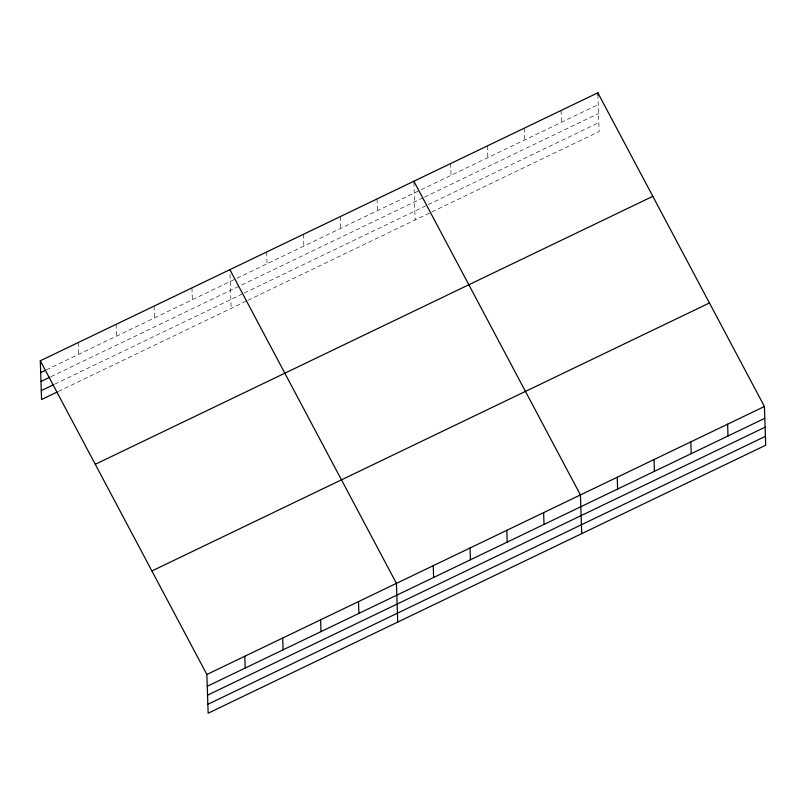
<?xml version="1.0" encoding="UTF-8"?>
<svg xmlns="http://www.w3.org/2000/svg" width="806" height="806" viewBox="0 0 806 806"><rect width="100%" height="100%" fill="white"/><g stroke="black" fill="none" stroke-linecap="round" stroke-linejoin="round"><path stroke-width="0.6" stroke-dasharray="4.03 3.02" d="M46.264 369.904L235.836 278.795M236.944 278.251L598.243 104.599M51.02 376.644L423.462 197.631M424.581 197.097L598.536 113.485M54.667 384.19L243.12 293.616M244.238 293.072L427.109 205.177M428.228 204.643L598.838 122.633M58.314 391.464L246.767 300.89M247.875 300.356L430.757 212.452M431.865 211.918L599.13 131.519L597.931 95.158M561.047 110.493L561.439 122.29M524.253 128.174L524.646 139.972M487.459 145.866L487.842 157.664M450.655 163.547L451.048 175.345M413.901 182.418L415.14 219.957M377.057 198.921L377.45 210.719M340.263 216.613L340.656 228.41M303.459 234.294L303.852 246.102M266.665 251.986L267.058 263.784M230.022 274.393L231.151 308.396M191.949 287.893L192.342 299.691M154.037 306.119L154.43 317.917M116.124 324.344L116.517 336.142M78.212 342.56L78.605 354.368"/><path stroke-width="1.21" d="M40.3 360.786L597.851 92.801L764.42 406.496L765.7 445.214L208.15 713.199L206.87 674.481L40.3 360.786L41.58 399.504L57.196 391.998M40.693 372.584L45.156 370.438M40.985 381.47L49.912 377.178M41.287 390.618L53.559 384.724M95.269 464.306L652.82 196.321M151.901 570.96L709.451 302.975M206.87 674.481L764.42 406.496M207.253 686.279L764.803 418.294M207.555 695.165L765.106 427.18M207.857 704.313L765.408 436.328M413.861 181.239L580.421 494.934L581.71 533.653M229.871 269.667L396.431 583.363L397.721 622.081M727.617 424.178L728.009 435.986M690.823 441.869L691.205 453.667M654.019 459.551L654.412 471.359M617.225 477.243L617.618 489.041M597.851 92.801L597.931 95.158M543.627 512.616L544.02 524.414M506.823 530.308L507.216 542.106M470.029 547.989L470.422 559.787M433.235 565.681L433.618 577.479M358.519 601.588L358.912 613.386M320.607 619.814L321 631.612M282.694 638.03L283.087 649.838M244.782 656.255L245.175 668.053"/></g></svg>
